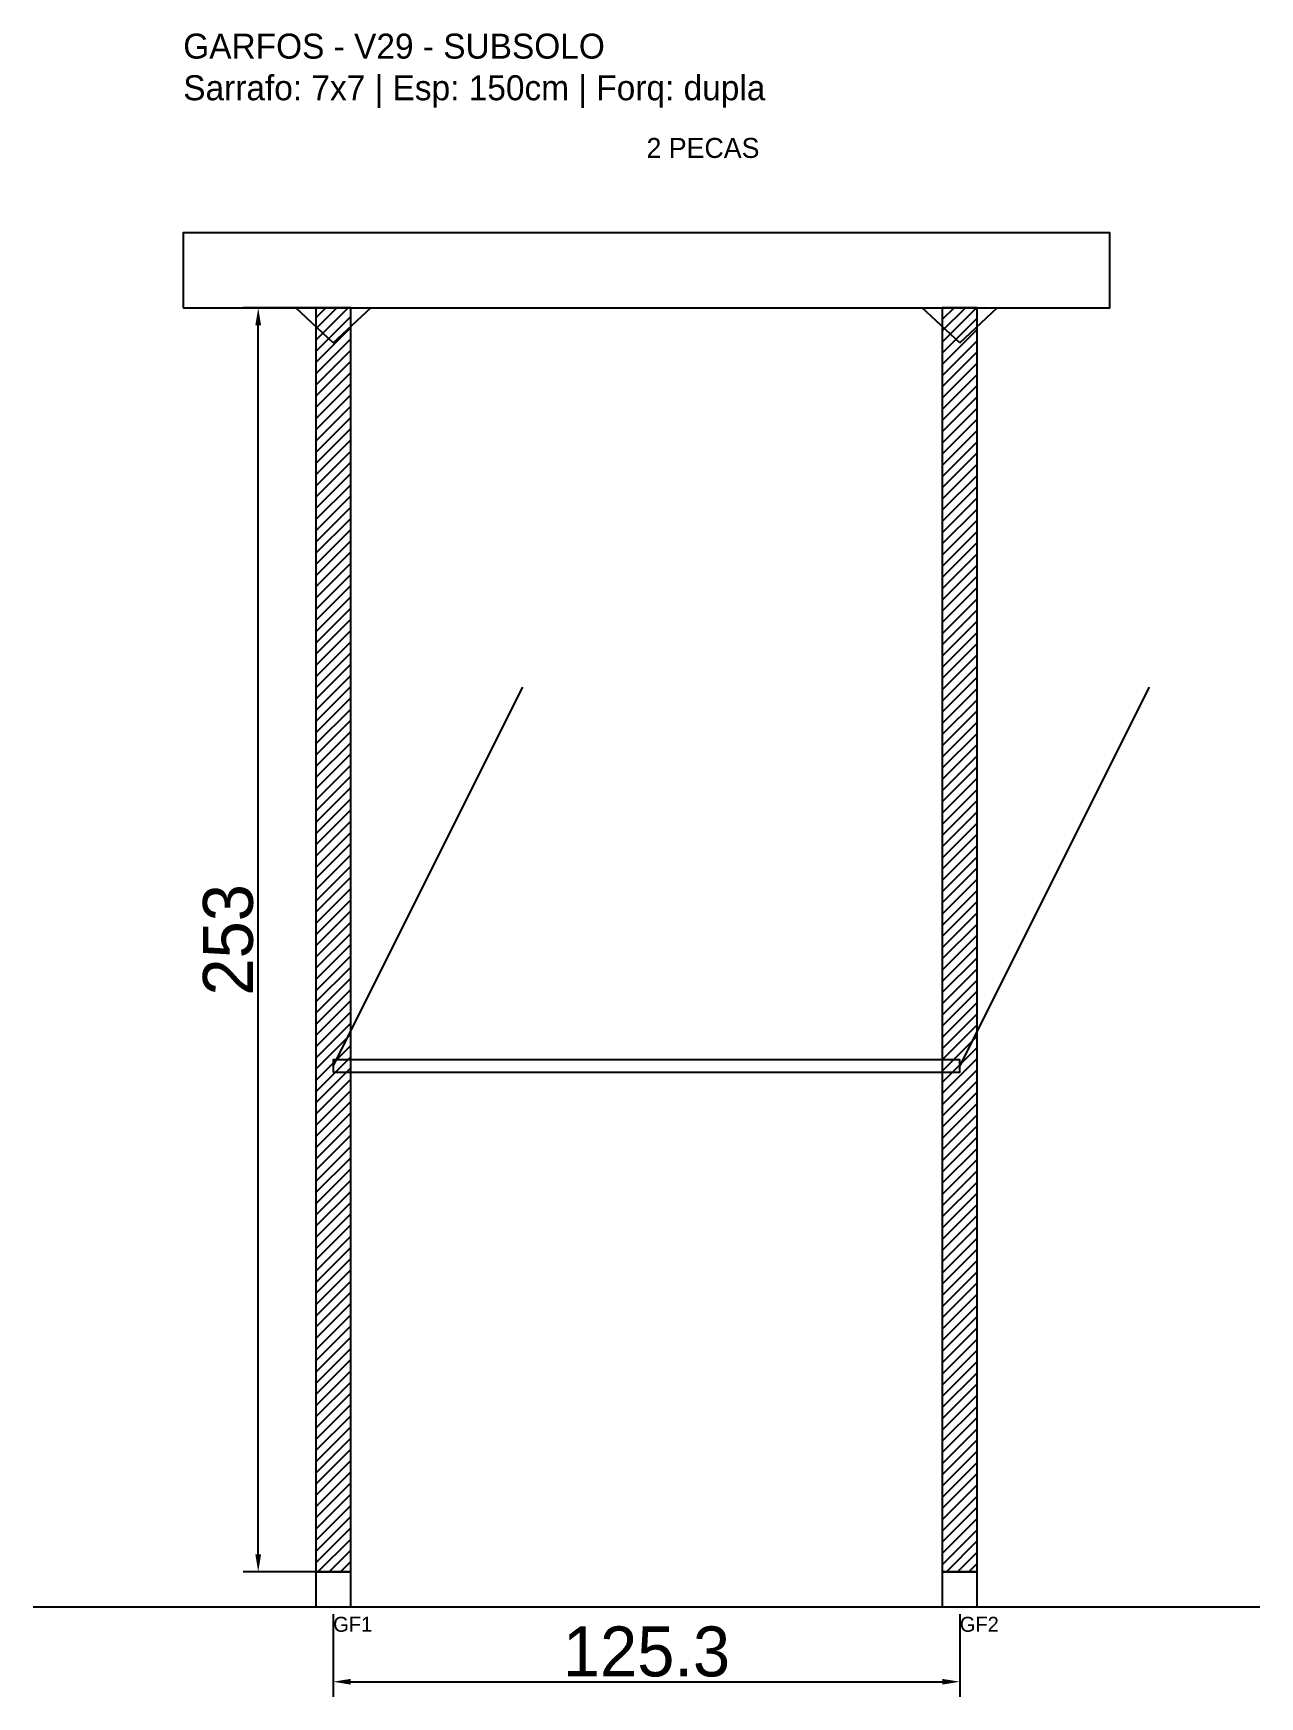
# Model space of a CAD drawing. Header units: metres. Extents: x -30 to 215, y -25 to 308.
import ezdxf

# ---------------------------------------------------------------- set-up
doc = ezdxf.new("R2010")
doc.units = ezdxf.units.M
for name, color, linetype in [('BARRA_ANCORAGEM', 1, 'Continuous'), ('COTA', 241, 'Continuous'), ('GARFOS OK', 3, 'Continuous'), ('NOME DA VIGA', 6, 'Continuous'), ('SARR_7x7', 40, 'Continuous'), ('TIRAS REESCORAMENTO', 252, 'Continuous'), ('VIGAS', 3, 'Continuous')]:
    doc.layers.add(name, color=color, linetype=linetype)
doc.dimstyles.new('EZ DXF', dxfattribs={"dimtxt": 10, "dimasz": 3.5, "dimexe": 3, "dimexo": 1.5, "dimgap": 1, "dimtad": 1, "dimdec": 1, "dimdsep": 46, "dimcen": 2.5, "dimazin": 3, "dimtfac": 1, "dimtmove": 0, "dimatfit": 3})

msp = doc.modelspace()

# ---------------------------------------------------------------- hatches: boundary and pattern name
at = {"layer": 'COTA'}
h = msp.add_hatch(dxfattribs=at)
h.set_pattern_fill('ANSI31', scale=0.5)
h.paths.add_polyline_path([(26.5, 0), (33.5, 0), (33.5, 253), (26.5, 253)])
h = msp.add_hatch(dxfattribs=at)
h.set_pattern_fill('ANSI31', scale=0.5)
h.paths.add_polyline_path([(151.847673, 0), (158.847673, 0), (158.847673, 253), (151.847673, 253)])

# ---------------------------------------------------------------- linework, layer by layer
at = {"layer": 'BARRA_ANCORAGEM'}
for p, q in [((30, 101.2), (67.95, 177.1)), ((155.347673, 101.2), (193.297673, 177.1))]:
    msp.add_line(p, q, dxfattribs=at)
at = {"layer": 'GARFOS OK'}
for p, q in [((30, 246), (22.5, 253)), ((22.5, 253), (37.5, 253)), ((30, 246), (37.5, 253)), ((155.347673, 246), (147.847673, 253)), ((147.847673, 253), (162.847673, 253)), ((155.347673, 246), (162.847673, 253))]:
    msp.add_line(p, q, dxfattribs=at)
at = {"layer": 'GARFOS OK', "linetype": 'CONTINUOUS'}
msp.add_line((-30, -7), (215.347673, -7), dxfattribs=at)
at = {"layer": 'GARFOS OK'}
for points in [[(26.5, 0), (33.5, 0), (33.5, 253), (26.5, 253), (26.5, 0)], [(151.847673, 0), (158.847673, 0), (158.847673, 253), (151.847673, 253), (151.847673, 0)]]:
    msp.add_lwpolyline(points, dxfattribs=at)
at = {"layer": 'SARR_7x7'}
for points in [[(26.5, -7), (33.5, -7), (33.5, 0), (26.5, 0), (26.5, -7)], [(151.847673, -7), (158.847673, -7), (158.847673, 0), (151.847673, 0), (151.847673, -7)]]:
    msp.add_lwpolyline(points, dxfattribs=at)
at = {"layer": 'TIRAS REESCORAMENTO'}
msp.add_lwpolyline([(30, 100), (155.347673, 100), (155.347673, 102.5), (30, 102.5), (30, 100)], dxfattribs=at)
at = {"layer": 'VIGAS'}
msp.add_lwpolyline([(0, 253), (185.347673, 253), (185.347673, 268), (0, 268), (0, 253)], dxfattribs=at)

# ---------------------------------------------------------------- texts
at = {"layer": 'NOME DA VIGA'}
for s, height, p in [('2 PECAS', 4, (92.673836, 283)), ('GF1', 3, (30, -12)), ('GF2', 3, (155.347673, -12))]:
    msp.add_text(s, height=height, dxfattribs=at).set_placement(p)
at = {"layer": 'NOME DA VIGA', "insert": (0, 293), "char_height": 5, "attachment_point": 7}
msp.add_mtext('GARFOS - V29 - SUBSOLO\\PSarrafo: 7x7 | Esp: 150cm | Forq: dupla', dxfattribs=at)

# ---------------------------------------------------------------- dimensions: what is measured, and where the dimension line sits
at = {"layer": 'COTA'}
msp.add_linear_dim(base=(15, 0), p1=(30, 0), p2=(30, 253), angle=90, dimstyle='EZ DXF', dxfattribs=at).render()
msp.add_linear_dim(base=(30, -22), p1=(30, -7), p2=(155.347673, -7), dimstyle='EZ DXF', dxfattribs=at).render()

doc.saveas('drawing.dxf')
